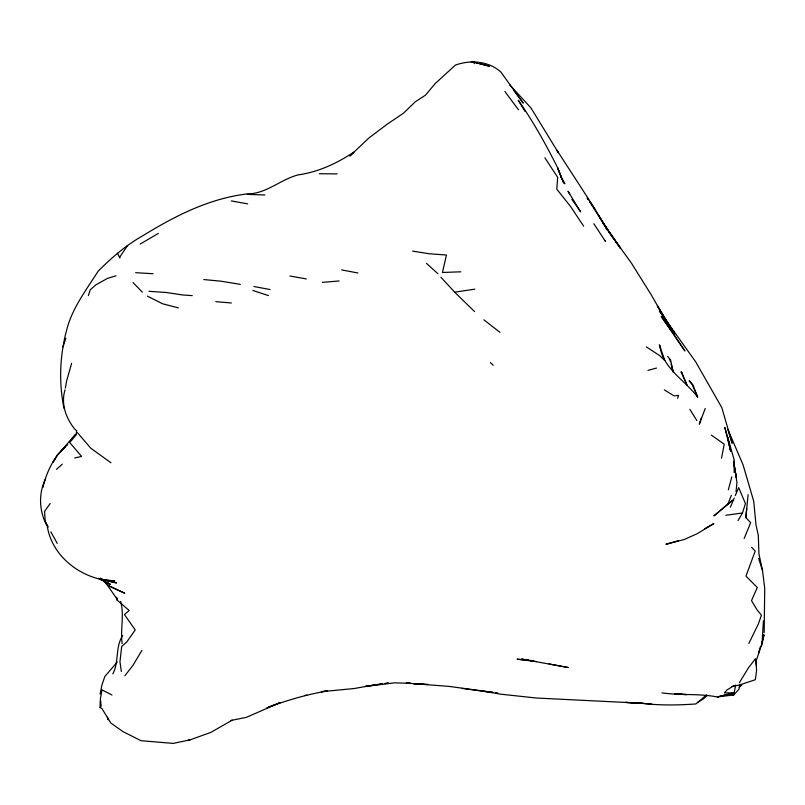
<?xml version="1.0" encoding="UTF-8"?>
<svg xmlns="http://www.w3.org/2000/svg" width="805" height="805" viewBox="0 0 805 805"><rect width="100%" height="100%" fill="white"/><g stroke="black" fill="none" stroke-linecap="round" stroke-linejoin="round"><path stroke-width="1.21" d="M734.13 472.485L734.2 459.907L724.802 427.445L730.719 451.454M232.222 720.143L210.809 732.419L190.473 739.725L173.256 743.397L141.006 740.691L123.024 731.644L110.849 723.051L102.014 708.682L100.092 707.545L100.222 700.803M763.402 620.866L762.305 639.371M764.166 632.65L764.72 588.213L762.496 570.463L758.924 553.729L758.29 535.265L755.996 524.8L753.701 501.163L743.075 464.888L727.861 429.357L732.137 443.293L721.833 407.672L695.661 361.827L659.547 311.173L674.882 333.904L657.353 305.789L667.093 322.503L651.255 294.831L631.351 263.024L607.383 229.817L589.713 201.632M76.646 430.222L76.264 434.821L69.693 442.519L81.577 456.405L74.684 458.015M744.142 538.535L750.673 522.676L745.843 517.625L746.728 508.468M745.843 517.625L748.107 494.602M736.032 491.754L736.957 482.608L733.727 461.114M65.034 389.801C60.606 404.17 66.201 419.043 75.59 430.081M65.336 388.03L66.644 380.825L71.635 363.327M661.982 692.874C680.265 695.59 698.971 693.326 717.114 696.939L733.707 694.957L735.72 684.975M721.501 458.216L724.248 444.179L711.288 435.072M100.112 693.98L101.903 685.055L104.881 676.421L117.319 662.012M761.389 646.375L763.915 634.954L761.882 641.786M513.952 90.613L523.23 103.08L500.75 71.866C488.283 61.019 470.653 59.671 455.469 65.054L435.284 83.468L425.463 95.161L415.169 101.903L403.577 113.133L387.004 124.332L368.75 138.098L349.923 155.969L353.838 152.185C337.084 163.214 318.357 172.089 298.333 174.846C280.321 179.495 266.183 194.065 246.702 193.965C209.149 198.583 174.967 215.931 143.179 235.533C126.385 244.951 111.694 257.55 98.18 271.174C87.232 288.361 74.553 305.085 68.184 324.626C60.013 351.795 58.292 380.433 64.008 408.326M763.915 634.954L761.912 643.829L756.086 661.116L756.579 670.635L755.332 679.702L739.433 685.005L732.097 686.514M740.238 684.351L738.98 689.201L733.707 694.957L732.077 694.504M728.354 489.792L731.826 476.812M758.501 653.157L760.524 646.335M42.937 487.417C46.801 471.227 54.398 455.429 67.58 444.833M738.034 520.543L742.482 512.976L745.44 503.578L738.668 487.609L735.247 495.669M701.266 418.067L699.314 424.185L705.23 408.457M88.369 295.636L90.251 289.8L95.936 284.809L107.468 278.389L115.94 275.803M63.001 346.895L65.819 338.231M677.629 398.314L678.585 395.406L673.966 395.849L664.316 389.851M112.851 673.906C119.21 661.68 115.115 647.19 122.672 635.457M727.951 503.89L731.353 495.377M730.356 507.19L734.271 497.973M45.633 478.774C38.197 493.445 39.153 511.779 47.153 526.067M748.861 643.426L758.35 623.986L761.45 615.181L757.082 609.858L751.488 600.641L757.304 587.479L745.963 576.108L755.221 551.063L751.578 547.269M141.922 650.36L133.087 665.141L124.825 675.808M55.736 457.713L53.1 462.14L57.517 454.755L65.215 447.167M127.432 245.696L120.368 256.161L119.854 257.962L117.409 253.183M121.354 671.521L119.955 661.78L121.696 646.435L126.777 641.977L135.23 629.923L124.453 614.618L129.182 610.492L116.956 599.946L116.594 597.25M739.393 682.69L748.177 668.251L755.523 658.55M50.192 503.497L44.547 511.437L45.201 520.996L48.25 527.064M100.092 707.545L101.178 706.035L100.363 698.871L102.004 689.895L111.996 694.997M75.378 434.267L60.506 451.796M706.579 694.977L695.852 703.952C677.317 705.301 658.752 705.512 640.267 703.137L651.688 704.063M707.253 695.389L703.691 698.649L697.462 702.534M56.471 469.335L62.257 464.213M738.98 687.158L741.787 685.095M734.261 685.427L726.875 690.076L724.44 692.904L734.271 692.813L717.446 696.939L734.271 692.813M140.14 244.076L158.384 233.38M704.476 528.885L713.804 523.602L697.422 533.604L684.079 539.561L665.926 544.291L678.414 540.668M321.346 691.616L327.343 690.982C306.725 694.463 286.56 700.4 267.008 707.766L280.321 702.493L246.34 717.356L230.622 720.525M647.975 370.391L656.558 368.066M188.149 740.218L190.473 739.725M304.471 695.51L306.846 695.097M455.258 292.094L474.849 289.166M384.921 683.566L388.433 683.073L384.931 683.536M725.838 515.27L742.482 512.976M322.423 282.364L339.116 280.975M321.487 691.686L354.25 688.517L374.456 684.904L382.606 683.837L365.138 686.484L394.44 682.841L410.681 683.314L406.263 683.093L449.039 686.383L492.73 692.34M460.802 271.808L442.458 272.482L446.443 255.024L429.156 253.766L412.633 251.12M674.751 694.051L686.856 694.584L674.751 694.051L681.02 694.071M319.273 173.719L337.144 173.89M639.019 703.117L536.341 698.015L500.871 694.202L482.396 691.103L492.972 692.35M247.246 194.357L264.875 195.001M414.464 683.868L427.777 684.492M413.991 683.837L427.707 684.492M639.049 703.077L625.626 702.393L643.064 703.369M135.632 272.694L153.051 273.72M192.254 295.616L182.906 295.012L166.313 292.497L148.985 291.309M215.8 301.664L231.377 302.982M677.387 694.172L678.102 694.242M528.231 660.221L517.082 659.184L536.442 661.589M530.706 660.452L533.192 660.684M203.766 279.566L220.852 281.176L240.272 284.356M495.317 692.632L497.671 692.914M462.291 688.436L481.621 691.062M533.001 660.996L521.539 659.033L568.229 667.526L549.141 663.974M289.971 276.024L306.343 278.933M231.297 200.908L247.638 203.866M341.632 269.917L357.923 272.976M253.877 286.5L270.168 289.559M473.904 62.116L471.217 61.603L489.591 66.272L473.904 62.116L474.296 63.706M102.185 579.278L116.544 582.951L100.716 579.489L98.592 578.352L110.476 584.47L107.558 582.538M178.368 307.872L162.62 303.797L147.385 296.119M646.395 346.935L659.617 355.548L664.749 360.489L659.637 345.295C662.847 368.64 684.713 379.94 697.663 397.127L692.984 385.011L689.161 380.725L692.079 384.277L697.663 397.127M252.83 290.434L268.427 295.586M105.978 582.87L107.296 584.963L124.664 593.194L109.319 586.261L101.36 579.208M100.283 578.131L103.392 579.872L114.884 581.039L100.716 579.489L103.392 579.872C76.757 574.911 52.234 554.595 47.435 527.184M499.986 332.344L483.875 319.827M110.949 462.774L90.764 448.194L77.511 432.708M426.539 263.416L437.93 273.75M659.235 344.862L659.748 345.335M490.356 362.602L493.224 365.249M474.598 311.605L455.067 292.587L440.909 277.232M509.666 84.847L530.877 107.79L558.338 152.668L556.859 150.122L591.705 203.886L607.383 229.817L598.356 214.985L606.256 228.046M132.986 282.485L142.374 292.185M667.687 356.424L670.615 360.077L673.211 372.051L671.058 364.021M504.926 91.508L518.47 109.772M608.822 231.89L620.494 248.262L604.394 225.008M620.494 248.262L601.808 220.691M571.842 199.288L580.616 211.826L568.018 191.228L569.638 193.904M117.258 599.504L107.296 584.963M589.753 201.713L595.036 209.381M583.645 226.155L570.735 206.724L556.788 189.185L557.684 177.352L544.864 157.78M593.828 223.72L605.501 241.5L605.078 240.826M57.246 543.375L50.806 531.823M689.855 409.332L696.838 420.512M524.971 111.352L518.249 100.233C533.121 121.404 545.71 144.045 557.322 167.128L563.711 182.987L557.563 167.752L561.296 177.543L564.858 183.822L560.632 176.788M107.367 717.416L108.273 719.68L107.427 717.336M120.599 601.426C124.534 614.99 120.126 629.55 122.149 643.557M758.632 558.479L762.496 570.463M669.82 359.422L670.444 361.717M730.729 451.404L727.76 437.598L730.769 451.494M733.768 463.841L736.334 477.617L734.663 467.806M755.744 659.728L756.348 665.755M116.775 597.753L116.956 599.946M732.6 500.267L714.025 515.784L732.6 500.267M673.624 334.035L684.904 350.95L661.237 316.435L673.684 334.115M681.785 372.655L681.03 371.709L686.927 384.971L681.785 372.655M588.415 199.761L587.107 197.879L588.435 199.801"/></g></svg>
